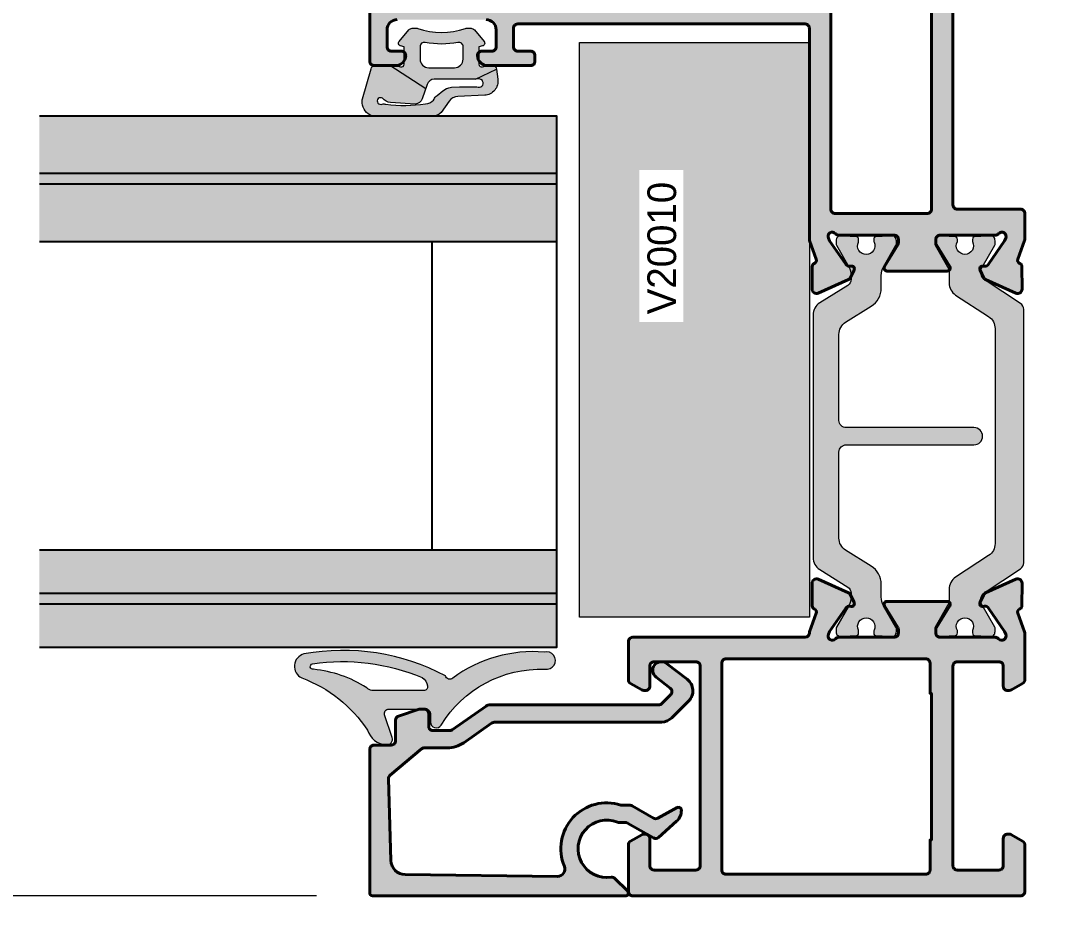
# Model space of a CAD drawing. Header units: millimetres. Extents: x -576 to 4430, y -1196 to 2690.
# Drawn here: x 2396.7 to 2469.2, y -334.5 to -271.4 of the extents above; entities that cross this region are included whole.
import ezdxf

# ---------------------------------------------------------------- set-up
doc = ezdxf.new("R2010")
doc.units = ezdxf.units.MM
doc.header["$LTSCALE"] = 0.25
doc.header["$MEASUREMENT"] = 0
doc.layers.get('0').update_dxf_attribs({"lineweight": 5})
doc.layers.get('Defpoints').update_dxf_attribs({"lineweight": 5})
for name, color, linetype, lineweight in [('01_Aluminum', 4, 'Continuous', 40), ('01_Dimension', 251, 'Continuous', 9), ('01_Fill Glass', 254, 'Continuous', 0), ('01_Fill Plastic', 253, 'Continuous', 0), ('01_Fill Polyamide', 10, 'Continuous', 0), ('01_Glazing', 6, 'Continuous', 25), ('01_Plastic', 3, 'Continuous', 20), ('01_Polyamide', 201, 'Continuous', 20), ('01_Text', 40, 'Continuous', 25)]:
    doc.layers.add(name, color=color, linetype=linetype, lineweight=lineweight)
doc.layers.add('01_Fill 2°material', color=7, linetype='Continuous', lineweight=0, true_color=0xbfbfbf)
doc.layers.add('01_Fill Aluminum', color=7, linetype='Continuous', lineweight=0, true_color=0xdcdcdc)
doc.layers.add('VETRO', color=6, linetype='Continuous')
doc.styles.add('Aluk Text', font='GOTHIC.TTF')
doc.dimstyles.new('ALUK Manual 1-1', dxfattribs={"dimtxt": 2.5, "dimasz": 1, "dimexe": 2, "dimexo": 4, "dimgap": 1.5, "dimtad": 3, "dimdec": 1, "dimdsep": 46, "dimtxsty": 'Aluk Text', "dimblk": 'DOT', "dimcen": 0, "dimclrd": 256, "dimclre": 256, "dimclrt": 2, "dimaunit": 1, "dimadec": 0, "dimazin": 0, "dimtfac": 0.7, "dimtdec": 1, "dimtmove": 0, "dimatfit": 3, "dimldrblk": 'DOT', "dimfxl": 1, "dimtolj": 2, "dimlwd": -1, "dimlwe": -1, "dimarcsym": 0})

# ---------------------------------------------------------------- blocks, each defined once
blk = doc.blocks.new('U10000')
at = {"layer": '01_Fill Aluminum', "ltscale": 0.25}
h = blk.add_hatch(color=256, dxfattribs=at)
h.dxf.hatch_style = 1
h.paths.add_polyline_path([(96.499, 9.6, 0.585524), (96.195, 9.771), (94.677, 8.844, -0.137872), (94.52, 8.8), (94.299, 8.8, -0.414214), (93.999, 9.1), (93.999, 12.953, 0.213411), (93.899, 13.176, -0.85546), (94.221, 13.674), (94.404, 13.593), (96.033, 12.468, -0.267949), (96.161, 12.197), (96.152, 12.082, 0.57735), (96.437, 11.885), (96.944, 12.126, 0.177976), (97.089, 12.274), (98.04, 14.383, 0.544467), (97.763, 14.804), (96.184, 14.794, 0.303984), (95.968, 14.647, -0.402738), (95.67, 14.514), (94.369, 14.982, 0.086513), (94.267, 15), (79.599, 15, -0.414214), (79.299, 15.3), (79.299, 35.3, -0.414214), (79.599, 35.6), (80.899, 35.6, -0.414214), (81.199, 35.3), (81.199, 34.4, 0.414214), (81.499, 34.1), (81.899, 34.1, 0.414214), (82.199, 34.4), (82.199, 37.4, 0.414214), (81.499, 38.1, 0.414214), (81.199, 37.8), (81.199, 37.1, -0.414214), (80.899, 36.8), (79.699, 36.8, -0.414214), (78.999, 37.5), (78.999, 43.7, -0.414214), (79.699, 44.4), (80.899, 44.4, -0.414214), (81.199, 44.1), (81.199, 43.4, 0.414214), (81.499, 43.1, 0.414214), (82.199, 43.8), (82.199, 45.3, 0.414214), (81.899, 45.6), (77.999, 45.6, 0.414214), (77.699, 45.3), (77.699, 23.196, -0.391837), (77.422, 22.897), (77.122, 22.897, 0.391837), (76.199, 21.9), (76.199, 21.7, 0.414214), (76.499, 21.4), (77.399, 21.4, -0.414214), (77.699, 21.1), (77.699, 15.3, -0.414214), (77.399, 15), (70.232, 15, 0.086513), (70.131, 14.982), (68.829, 14.514, -0.392793), (68.534, 14.64), (68.528, 14.654, 0.294413), (68.315, 14.794), (66.736, 14.804, 0.548619), (66.461, 14.379), (67.41, 12.274, 0.177976), (67.555, 12.126), (68.062, 11.885, 0.717549), (68.351, 12.131, -0.329769), (68.466, 12.468), (70.095, 13.593), (70.278, 13.674, -0.855531), (70.6, 13.176, 0.213411), (70.5, 12.953), (70.5, 9.1, -0.414214), (70.2, 8.8), (69.979, 8.8, -0.137872), (69.822, 8.844), (68.304, 9.771, 0.585524), (68, 9.6), (68, 5.4, 0.585524), (68.304, 5.229), (69.822, 6.156, -0.137872), (69.979, 6.2), (70.2, 6.2, -0.414214), (70.5, 5.9), (70.5, 2.047, 0.213411), (70.6, 1.824, -0.85546), (70.278, 1.326), (70.095, 1.407), (68.466, 2.532, -0.267949), (68.338, 2.803), (68.347, 2.918, 0.57735), (68.062, 3.115), (67.555, 2.874, 0.177976), (67.41, 2.726), (66.46, 0.617, 0.544467), (66.736, 0.196), (68.315, 0.206, 0.303984), (68.531, 0.353, -0.402738), (68.829, 0.486), (70.131, 0.018, 0.086513), (70.232, 0), (72, 0, 0.414214), (72.3, 0.3), (72.3, 4.7, -0.414214), (72.6, 5), (91.899, 5, -0.414214), (92.199, 4.7), (92.199, 0.3, 0.414214), (92.499, 0), (94.267, 0, 0.086513), (94.369, 0.018), (95.67, 0.486, -0.392793), (95.965, 0.36), (95.971, 0.346, 0.294413), (96.184, 0.206), (97.763, 0.196, 0.548619), (98.038, 0.621), (97.089, 2.726, 0.177976), (96.944, 2.874), (96.437, 3.115, 0.717549), (96.148, 2.869, -0.329769), (96.033, 2.532), (94.404, 1.407), (94.221, 1.326, -0.855531), (93.899, 1.824, 0.213411), (93.999, 2.047), (93.999, 5.9, -0.414214), (94.299, 6.2), (94.52, 6.2, -0.137872), (94.677, 6.156), (96.195, 5.229, 0.585524), (96.499, 5.4)])
h.paths.add_polyline_path([(72, 13.2, -0.414214), (72.3, 13.5), (92.199, 13.5, -0.414214), (92.499, 13.2), (92.499, 6.8, -0.414214), (92.199, 6.5), (72.3, 6.5, -0.414214), (72, 6.8)], flags=16)
h = blk.add_hatch(color=256, dxfattribs=at)
h.dxf.hatch_style = 1
h.paths.add_polyline_path([(140, 27.3, 0.414214), (139.7, 27.6), (136.45, 27.6, 0.267949), (136.191, 27.45), (135.74, 26.67, 0.131652), (135.7, 26.52, 0.569051), (136, 26.1), (137.9, 26.1, -0.414214), (138.2, 25.8), (138.2, 22.9, -0.414214), (137.9, 22.6), (124, 22.6, -0.414214), (123.7, 22.9), (123.7, 25.8, -0.414214), (124, 26.1), (125.4, 26.1, 0.414214), (125.7, 26.4, 0.240277), (125.66, 26.67), (125.209, 27.45, 0.267949), (124.949, 27.6), (122.3, 27.6, 0.414214), (122, 27.3), (122, 15.299, -0.398616), (121.716, 15, 0.073042), (121.63, 14.982), (120.329, 14.514, -0.392793), (120.034, 14.64), (120.028, 14.654, 0.294413), (119.815, 14.794), (118.236, 14.804, 0.548619), (117.961, 14.379), (118.91, 12.274, 0.177976), (119.055, 12.126), (119.562, 11.885, 0.717549), (119.851, 12.131, -0.329769), (119.966, 12.468), (121.595, 13.593), (121.778, 13.674, -0.855531), (122.1, 13.176, 0.213411), (122, 12.953), (122, 9.1, -0.414214), (121.7, 8.8), (121.479, 8.8, -0.137872), (121.322, 8.844), (119.804, 9.771, 0.585524), (119.5, 9.6), (119.5, 5.4, 0.585524), (119.804, 5.229), (121.322, 6.156, -0.137872), (121.479, 6.2), (121.7, 6.2, -0.414214), (122, 5.9), (122, 2.047, 0.213411), (122.1, 1.824, -0.85546), (121.778, 1.326), (121.595, 1.407), (119.966, 2.532, -0.267949), (119.838, 2.803), (119.847, 2.918, 0.57735), (119.562, 3.115), (119.055, 2.874, 0.177976), (118.91, 2.726), (117.959, 0.617, 0.544467), (118.236, 0.196), (119.815, 0.206, 0.303984), (120.031, 0.353, -0.402738), (120.329, 0.486), (121.63, 0.018, 0.086513), (121.732, 0), (124.949, 0, 0.26795), (125.209, 0.15), (125.66, 0.93, 0.131652), (125.7, 1.08, 0.569051), (125.4, 1.5), (124, 1.5, -0.414214), (123.7, 1.8), (123.7, 4.7, -0.414214), (124, 5), (137.9, 5, -0.414214), (138.2, 4.7), (138.2, 1.8, -0.414214), (137.9, 1.5), (136, 1.5, 0.414214), (135.7, 1.2, 0.240277), (135.74, 0.93), (136.191, 0.15, 0.267949), (136.45, 0), (139.7, 0, 0.414214), (140, 0.3)])
h.paths.add_polyline_path([(123.501, 6.9), (123.501, 20.8, -0.414214), (123.801, 21.1), (138.201, 21.1, -0.414214), (138.501, 20.8), (138.501, 6.9, -0.414214), (138.201, 6.6), (136.101, 6.6), (136.101, 6.5), (125.901, 6.5), (125.901, 6.6), (123.801, 6.6, -0.414214)], flags=16)
at = {"layer": '01_Fill Polyamide', "ltscale": 0.25}
h = blk.add_hatch(color=256, dxfattribs=at)
h.dxf.hatch_style = 1
h.paths.add_polyline_path([(121.503, 11.586, 0.109552), (121.588, 11.567), (121.7, 11.567, 0.414214), (121.9, 11.767), (121.9, 12.142, 0.267949), (122, 12.315), (122, 12.742, 0.414214), (121.6, 13.142), (121.393, 13.142, 0.131571), (121.293, 13.115), (119.798, 12.253, -0.131571), (119.198, 12.092), (118.927, 12.092, -0.258618), (118.503, 12.327), (117.287, 14.272, 0.258618), (116.439, 14.742), (99.56, 14.742, 0.258618), (98.712, 14.272), (97.496, 12.327, -0.258618), (97.072, 12.092), (96.801, 12.092, -0.131571), (96.201, 12.253), (94.706, 13.115, 0.131571), (94.606, 13.142), (94.4, 13.142, 0.414214), (94, 12.742), (94, 12.315, 0.267949), (94.1, 12.142), (94.1, 11.767, 0.414214), (94.3, 11.567), (94.411, 11.567, 0.109552), (94.496, 11.586, -0.548663), (95.35, 11.042, -0.548663), (94.496, 10.498, 0.109552), (94.411, 10.517), (94.3, 10.517, 0.414214), (94.1, 10.317), (94.1, 9.942, 0.267949), (94, 9.769), (94, 9.342, 0.414214), (94.4, 8.942), (94.606, 8.942, 0.131571), (94.706, 8.969), (96.201, 9.832, -0.131571), (96.801, 9.992), (97.682, 9.992, 0.258618), (98.954, 10.697), (100.063, 12.472, -0.258618), (100.911, 12.942), (106.9, 12.942, -0.414214), (107.4, 12.442), (107.4, 3.542, 1), (108.6, 3.542), (108.6, 12.442, -0.414214), (109.1, 12.942), (115.088, 12.942, -0.258618), (115.936, 12.472), (117.045, 10.697, 0.258618), (118.317, 9.992), (119.198, 9.992, -0.131571), (119.798, 9.832), (121.293, 8.969, 0.131571), (121.393, 8.942), (121.6, 8.942, 0.414214), (122, 9.342), (122, 9.769, 0.267949), (121.9, 9.942), (121.9, 10.317, 0.414214), (121.7, 10.517), (121.588, 10.517, 0.109552), (121.503, 10.498, -0.548663), (120.65, 11.042, -0.548663)])
h.paths.add_polyline_path([(121.534, 4.693), (121.694, 4.693, 0.414214), (121.894, 4.893), (121.894, 5.268), (121.994, 5.268), (121.994, 5.868, 0.414214), (121.594, 6.268), (121.385, 6.268, 0.137888), (121.281, 6.239), (119.788, 5.376, -0.131829), (119.387, 5.268), (118.654, 5.268, 0.252853), (117.818, 4.816), (116.313, 2.52, -0.252853), (115.477, 2.068), (100.511, 2.068, -0.252853), (99.674, 2.52), (98.169, 4.816, 0.252853), (97.333, 5.268), (96.6, 5.268, -0.131829), (96.2, 5.376), (94.699, 6.244, 0.125779), (94.603, 6.268), (94.394, 6.268, 0.414214), (93.994, 5.868), (93.994, 5.268), (94.094, 5.268), (94.094, 4.893, 0.414214), (94.294, 4.693), (94.453, 4.693, -0.571287), (95.344, 4.168, -0.571287), (94.453, 3.643), (94.294, 3.643, 0.414214), (94.094, 3.443), (94.094, 3.068), (93.994, 3.068), (93.994, 2.468, 0.414214), (94.394, 2.068), (94.603, 2.068, 0.137888), (94.707, 2.097), (96.23, 2.978, -0.397189), (97.125, 2.767), (98.756, 0.293, 0.252157), (99.173, 0.068), (116.814, 0.068, 0.252157), (117.232, 0.293), (118.862, 2.767, -0.397189), (119.758, 2.978), (121.289, 2.093, 0.125779), (121.385, 2.068), (121.594, 2.068, 0.414214), (121.994, 2.468), (121.994, 3.068), (121.894, 3.068), (121.894, 3.443, 0.414214), (121.694, 3.643), (121.534, 3.643, -0.571287), (120.644, 4.168, -0.571287)])
at = {"layer": '01_Aluminum'}
for points in [[(77.999, 45.6), (81.899, 45.6, -0.414214), (82.199, 45.3), (82.199, 43.8, -0.414214), (81.499, 43.1, -0.414214), (81.199, 43.4), (81.199, 44.1, 0.414214), (80.899, 44.4), (79.699, 44.4, 0.414214), (78.999, 43.7)], [(78.999, 37.5, 0.414214), (79.699, 36.8), (80.899, 36.8, 0.414214), (81.199, 37.1), (81.199, 37.8, -0.414214), (81.499, 38.1, -0.414214), (82.199, 37.4), (82.199, 34.4, -0.414214), (81.899, 34.1), (81.499, 34.1, -0.414214), (81.199, 34.4), (81.199, 35.3, 0.414214), (80.899, 35.6), (79.599, 35.6, 0.414214), (79.299, 35.3), (79.299, 15.3, 0.414214), (79.599, 15), (94.267, 15, -0.086513), (94.369, 14.982), (95.67, 14.514, 0.392793), (95.965, 14.64), (95.971, 14.654, -0.294413), (96.184, 14.794), (97.763, 14.804, -0.548619), (98.038, 14.379), (97.089, 12.274, -0.177976), (96.944, 12.126), (96.437, 11.885, -0.57735), (96.152, 12.082), (96.161, 12.197, 0.267949), (96.033, 12.468), (94.404, 13.593), (94.221, 13.674, 0.85546), (93.899, 13.176, -0.213411), (93.999, 12.953), (93.999, 9.1, 0.414214), (94.299, 8.8), (94.52, 8.8, 0.137872), (94.677, 8.844), (96.195, 9.771, -0.585524), (96.499, 9.6), (96.499, 5.4, -0.585524), (96.195, 5.229), (94.677, 6.156, 0.137872), (94.52, 6.2), (94.299, 6.2, 0.414214), (93.999, 5.9), (93.999, 2.047, -0.213411), (93.899, 1.824, 0.85546), (94.221, 1.326), (94.404, 1.407), (96.033, 2.532, 0.267949), (96.161, 2.803), (96.152, 2.918, -0.57735), (96.437, 3.115), (96.944, 2.874, -0.177976), (97.089, 2.726), (98.038, 0.621, -0.548619), (97.763, 0.196), (96.184, 0.206, -0.294413), (95.971, 0.346), (95.965, 0.36, 0.392793), (95.67, 0.486), (94.369, 0.018, -0.086513), (94.267, 0), (92.499, 0, -0.414214), (92.199, 0.3), (92.199, 4.7, 0.414214), (91.899, 5), (72.6, 5, 0.414214)]]:
    blk.add_lwpolyline(points, format="xyb", dxfattribs=at)
for points in [[(121.322, 8.844, 0.137872), (121.479, 8.8), (121.7, 8.8, 0.414214), (122, 9.1), (122, 12.953, -0.213411), (122.1, 13.176, 0.85546), (121.778, 13.674), (121.595, 13.593), (119.966, 12.468, 0.267949), (119.838, 12.197), (119.847, 12.082, -0.57735), (119.562, 11.885), (119.055, 12.126, -0.177976), (118.91, 12.274), (117.961, 14.379, -0.548619), (118.236, 14.804), (119.815, 14.794, -0.294413), (120.028, 14.654), (120.034, 14.64, 0.392793), (120.329, 14.514), (121.63, 14.982, -0.073042), (121.716, 15, 0.398616), (122, 15.299), (122, 27.3, -0.414214), (122.3, 27.6), (124.949, 27.6, -0.267949), (125.209, 27.45), (125.66, 26.67, -0.131652), (125.7, 26.52), (125.7, 26.4, -0.414214), (125.4, 26.1), (124, 26.1, 0.414214), (123.7, 25.8), (123.7, 22.9, 0.414214), (124, 22.6), (137.9, 22.6, 0.414214), (138.2, 22.9), (138.2, 25.8, 0.414214), (137.9, 26.1), (136, 26.1, -0.414214), (135.7, 26.4), (135.7, 26.52, -0.131652), (135.74, 26.67), (136.191, 27.45, -0.267949), (136.45, 27.6), (139.7, 27.6, -0.414214), (140, 27.3), (140, 0.3, -0.414214), (139.7, 0), (136.45, 0, -0.267949), (136.191, 0.15), (135.74, 0.93, -0.131652), (135.7, 1.08), (135.7, 1.2, -0.414214), (136, 1.5), (137.9, 1.5, 0.414214), (138.2, 1.8), (138.2, 4.7, 0.414214), (137.9, 5), (124, 5, 0.414214), (123.7, 4.7), (123.7, 1.8, 0.414214), (124, 1.5), (125.4, 1.5, -0.414214), (125.7, 1.2), (125.7, 1.08, -0.131652), (125.66, 0.93), (125.209, 0.15, -0.267949), (124.949, 0), (121.732, 0, -0.086513), (121.63, 0.018), (120.329, 0.486, 0.392793), (120.034, 0.36), (120.028, 0.346, -0.294413), (119.815, 0.206), (118.236, 0.196, -0.548619), (117.961, 0.621), (118.91, 2.726, -0.177976), (119.055, 2.874), (119.562, 3.115, -0.57735), (119.847, 2.918), (119.838, 2.803, 0.267949), (119.966, 2.532), (121.595, 1.407), (121.778, 1.326, 0.85546), (122.1, 1.824, -0.213411), (122, 2.047), (122, 5.9, 0.414214), (121.7, 6.2), (121.479, 6.2, 0.137872), (121.322, 6.156), (119.804, 5.229, -0.585524), (119.5, 5.4), (119.5, 9.6, -0.585524), (119.804, 9.771)], [(138.501, 20.8), (138.501, 6.9, -0.414214), (138.201, 6.6), (136.101, 6.6), (136.101, 6.5), (125.901, 6.5), (125.901, 6.6), (123.801, 6.6, -0.414214), (123.501, 6.9), (123.501, 20.8, -0.414214), (123.801, 21.1), (138.201, 21.1, -0.414214)], [(72.3, 6.5, -0.414214), (72, 6.8), (72, 13.2, -0.414214), (72.3, 13.5), (92.199, 13.5, -0.414214), (92.499, 13.2), (92.499, 6.8, -0.414214), (92.199, 6.5)]]:
    blk.add_lwpolyline(points, format="xyb", close=True, dxfattribs=at)
at = {"layer": '01_Polyamide'}
for points in [[(118.503, 12.327, 0.258618), (118.927, 12.092), (119.198, 12.092, 0.131571), (119.798, 12.253), (121.293, 13.115, -0.131571), (121.393, 13.142), (121.6, 13.142, -0.414214), (122, 12.742), (122, 12.315, -0.267949), (121.9, 12.142), (121.9, 11.767, -0.414214), (121.7, 11.567), (121.588, 11.567, -0.109552), (121.503, 11.586, 0.548663), (120.65, 11.042, 0.548663), (121.503, 10.498, -0.109552), (121.588, 10.517), (121.7, 10.517, -0.414214), (121.9, 10.317), (121.9, 9.942, -0.267949), (122, 9.769), (122, 9.342, -0.414214), (121.6, 8.942), (121.393, 8.942, -0.131571), (121.293, 8.969), (119.798, 9.832, 0.131571), (119.198, 9.992), (118.317, 9.992, -0.258618), (117.045, 10.697), (115.936, 12.472, 0.258618), (115.088, 12.942), (109.1, 12.942, 0.414214), (108.6, 12.442), (108.6, 3.542, -1), (107.4, 3.542), (107.4, 12.442, 0.414214), (106.9, 12.942), (100.911, 12.942, 0.258618), (100.063, 12.472), (98.954, 10.697, -0.258618), (97.682, 9.992), (96.801, 9.992, 0.131571), (96.201, 9.832), (94.706, 8.969, -0.131571), (94.606, 8.942), (94.4, 8.942, -0.414214), (94, 9.342), (94, 9.769, -0.267949), (94.1, 9.942), (94.1, 10.317, -0.414214), (94.3, 10.517), (94.411, 10.517, -0.109552), (94.496, 10.498, 0.548663), (95.35, 11.042, 0.548663), (94.496, 11.586, -0.109552), (94.411, 11.567), (94.3, 11.567, -0.414214), (94.1, 11.767), (94.1, 12.142, -0.267949), (94, 12.315), (94, 12.742, -0.414214), (94.4, 13.142), (94.606, 13.142, -0.131571), (94.706, 13.115), (96.201, 12.253, 0.131571), (96.801, 12.092), (97.072, 12.092, 0.258618), (97.496, 12.327), (98.712, 14.272, -0.258618), (99.56, 14.742), (116.439, 14.742, -0.258618), (117.287, 14.272)], [(117.232, 0.293, -0.252157), (116.814, 0.068), (99.173, 0.068), (99.173, 0.068, -0.252157), (98.756, 0.293), (97.125, 2.767, 0.397189), (96.23, 2.978), (94.699, 2.093, -0.125779), (94.603, 2.068), (94.394, 2.068, -0.414214), (93.994, 2.468), (93.994, 3.068), (94.094, 3.068), (94.094, 3.443, -0.414214), (94.294, 3.643), (94.453, 3.643, 0.571287), (95.344, 4.168, 0.571287), (94.453, 4.693), (94.294, 4.693, -0.414214), (94.094, 4.893), (94.094, 5.268), (93.994, 5.268), (93.994, 5.868, -0.414214), (94.394, 6.268), (94.603, 6.268, -0.125779), (94.699, 6.244), (96.2, 5.376, 0.131829), (96.6, 5.268), (97.333, 5.268, -0.252853), (98.169, 4.816), (99.674, 2.52, 0.252853), (100.511, 2.068), (100.511, 2.068), (115.477, 2.068), (115.477, 2.068, 0.252853), (116.313, 2.52), (117.818, 4.816, -0.252853), (118.654, 5.268), (119.387, 5.268, 0.131829), (119.788, 5.376), (121.289, 6.244, -0.125779), (121.385, 6.268), (121.594, 6.268, -0.414214), (121.994, 5.868), (121.994, 5.268), (121.894, 5.268), (121.894, 4.893, -0.414214), (121.694, 4.693), (121.534, 4.693, 0.571287), (120.644, 4.168, 0.571287), (121.534, 3.643), (121.694, 3.643, -0.414214), (121.894, 3.443), (121.894, 3.068), (121.994, 3.068), (121.994, 2.468, -0.414214), (121.594, 2.068), (121.385, 2.068, -0.125779), (121.289, 2.093), (119.758, 2.978, 0.397189), (118.862, 2.767)]]:
    blk.add_lwpolyline(points, format="xyb", close=True, dxfattribs=at)
blk = doc.blocks.new('_Dot')
at = {"color": 0, "linetype": 'ByBlock', "lineweight": -2}
blk.add_line((-0.5, 0), (-1, 0), dxfattribs=at)
at = {"color": 0, "linetype": 'ByBlock', "const_width": 0.5}
blk.add_lwpolyline([(-0.25, 0, 1), (0.25, 0, 1)], format="xyb", close=True, dxfattribs=at)
blk = doc.blocks.new('*D225')
at = {"layer": '01_Dimension', "ltscale": 0.25, "transparency": 16777216}
for p, q in [((2470.305, -192.347), (2484.233, -192.347)), ((2482.233, -331.347), (2482.233, -193.347)), ((2470.305, -332.347), (2484.233, -332.347))]:
    blk.add_line(p, q, dxfattribs=at)
at = {"layer": 'Defpoints', "color": 0, "ltscale": 0.25, "transparency": 16777216}
for p in [(2466.305, -192.347), (2482.233, -192.347), (2466.305, -332.347)]:
    blk.add_point(p, dxfattribs=at)
at = {"layer": '01_Dimension', "ltscale": 0.25, "transparency": 16777216}
for p, rotation in [((2482.233, -192.347), 90), ((2482.233, -332.347), 270)]:
    blk.add_blockref('_Dot', p, dxfattribs=dict(at, rotation=rotation))
at = {"layer": '01_Dimension', "color": 2, "ltscale": 0.25, "transparency": 16777216, "insert": (2479.42, -262.347), "char_height": 2.5, "attachment_point": 5, "rotation": 90, "style": 'Aluk Text'}
blk.add_mtext('\\A2;140', dxfattribs=at)
blk = doc.blocks.new('*D112')
at = {"layer": '01_Dimension', "ltscale": 0.25, "transparency": 16777216}
for p, q in [((2439.005, -336.047), (2439.005, -351.88)), ((2466.605, -336.047), (2466.605, -351.88)), ((2465.605, -349.88), (2440.005, -349.88))]:
    blk.add_line(p, q, dxfattribs=at)
at = {"layer": 'Defpoints', "color": 0, "ltscale": 0.25, "transparency": 16777216}
for p in [(2439.005, -332.047), (2466.605, -332.047), (2439.005, -349.88)]:
    blk.add_point(p, dxfattribs=at)
at = {"layer": '01_Dimension', "ltscale": 0.25, "transparency": 16777216, "rotation": 180}
blk.add_blockref('_Dot', (2439.005, -349.88), dxfattribs=at)
at = {"layer": '01_Dimension', "ltscale": 0.25, "transparency": 16777216}
blk.add_blockref('_Dot', (2466.605, -349.88), dxfattribs=at)
at = {"layer": '01_Dimension', "color": 2, "ltscale": 0.25, "transparency": 16777216, "insert": (2452.805, -347.067), "char_height": 2.5, "attachment_point": 5, "style": 'Aluk Text'}
blk.add_mtext('\\A2;27.5', dxfattribs=at)
blk = doc.blocks.new('*D113')
at = {"layer": '01_Dimension', "ltscale": 0.25, "transparency": 16777216}
for p, q in [((2421.005, -336.047), (2421.005, -351.88)), ((2439.005, -336.047), (2439.005, -351.88)), ((2438.005, -349.88), (2422.005, -349.88))]:
    blk.add_line(p, q, dxfattribs=at)
at = {"layer": 'Defpoints', "color": 0, "ltscale": 0.25, "transparency": 16777216}
for p in [(2421.005, -332.047), (2439.005, -332.047), (2421.005, -349.88)]:
    blk.add_point(p, dxfattribs=at)
at = {"layer": '01_Dimension', "ltscale": 0.25, "transparency": 16777216, "rotation": 180}
blk.add_blockref('_Dot', (2421.005, -349.88), dxfattribs=at)
at = {"layer": '01_Dimension', "ltscale": 0.25, "transparency": 16777216}
blk.add_blockref('_Dot', (2439.005, -349.88), dxfattribs=at)
at = {"layer": '01_Dimension', "color": 2, "ltscale": 0.25, "transparency": 16777216, "insert": (2430.005, -347.067), "char_height": 2.5, "attachment_point": 5, "style": 'Aluk Text'}
blk.add_mtext('\\A2;18', dxfattribs=at)
blk = doc.blocks.new('*D114')
at = {"layer": '01_Dimension', "ltscale": 0.25, "transparency": 16777216}
for p, q in [((2421.005, -336.047), (2421.005, -362.851)), ((2466.605, -336.047), (2466.605, -362.851)), ((2465.605, -360.851), (2422.005, -360.851))]:
    blk.add_line(p, q, dxfattribs=at)
at = {"layer": 'Defpoints', "color": 0, "ltscale": 0.25, "transparency": 16777216}
for p in [(2421.005, -332.047), (2466.605, -332.047), (2421.005, -360.851)]:
    blk.add_point(p, dxfattribs=at)
at = {"layer": '01_Dimension', "ltscale": 0.25, "transparency": 16777216, "rotation": 180}
blk.add_blockref('_Dot', (2421.005, -360.851), dxfattribs=at)
at = {"layer": '01_Dimension', "ltscale": 0.25, "transparency": 16777216}
blk.add_blockref('_Dot', (2466.605, -360.851), dxfattribs=at)
at = {"layer": '01_Dimension', "color": 2, "ltscale": 0.25, "transparency": 16777216, "insert": (2443.805, -358.038), "char_height": 2.5, "attachment_point": 5, "style": 'Aluk Text'}
blk.add_mtext('\\A2;45.5', dxfattribs=at)
blk = doc.blocks.new('N10822')
at = {"layer": '01_Fill Aluminum', "ltscale": 0.25}
h = blk.add_hatch(color=256, dxfattribs=at)
h.dxf.hatch_style = 1
h.paths.add_polyline_path([(18.3, 0.1, 0.414214), (18.1, 0.3), (0.5, 0.3, 0.668179), (0.359, -0.041), (1.233, -0.915, 0.239713), (1.491, -1, -1.314619), (1.051, -4.829, 0.096472), (0.938, -4.807), (0.5, -4.807, -0.131652), (0.35, -4.767), (-1.448, -3.729, 0.32492), (-1.799, -3.766), (-3.063, -4.904, 0.221443), (-3.394, -5.681, 0.543658), (-3.099, -5.842), (-1.746, -5.108, -0.260828), (-1.453, -5.112), (0.028, -5.967, 0.131652), (0.178, -6.007), (0.73, -6.007, -0.077954), (0.822, -6.022, 0.639471), (4.756, -1.748, -0.535663), (5.219, -1.056), (15.84, -1.188, -0.402203), (16.828, -2.159), (16.991, -7.851, -0.237824), (16.884, -8.099), (14.689, -9.93, -0.175595), (14.497, -10), (12.903, -10, 0.153915), (11.756, -10.362), (9.831, -11.71, -0.153915), (9.544, -11.8), (-2.021, -11.8, 0.198912), (-2.728, -12.093), (-3.901, -13.266, 0.457988), (-3.79, -14.776), (-2.358, -15.876, 1), (-1.627, -14.924), (-2.62, -14.161, -0.452966), (-2.649, -13.711), (-2.026, -13.088, -0.198912), (-1.814, -13), (9.922, -13, 0.153915), (10.209, -12.91), (12.573, -11.254, -0.153915), (12.745, -11.2), (13.9, -11.2, -0.414214), (14.2, -11.5), (14.2, -12.4, 0.414214), (14.5, -12.7), (14.768, -12.7, 0.078702), (14.861, -12.685), (16.293, -12.22, 0.32492), (16.5, -11.935), (16.5, -10.5, -0.414214), (16.8, -10.2), (18, -10.2, 0.414214), (18.3, -9.9)])
at = {"layer": '01_Aluminum'}
blk.add_lwpolyline([(0.822, -6.022, 0.077954), (0.73, -6.007), (0.178, -6.007, -0.131652), (0.028, -5.967), (-1.453, -5.112, 0.260828), (-1.746, -5.108), (-3.099, -5.842, -0.568509), (-3.394, -5.666), (-3.394, -5.647, -0.212557), (-3.063, -4.904), (-1.799, -3.766, -0.32492), (-1.448, -3.729), (0.35, -4.767, 0.131652), (0.5, -4.807), (0.938, -4.807, -0.096472), (1.051, -4.829, 1.314619), (1.491, -1, -0.239713), (1.233, -0.915), (0.359, -0.041, -0.668179), (0.5, 0.3), (18.1, 0.3, -0.414214), (18.3, 0.1), (18.3, -9.9, -0.414216), (18, -10.2), (16.8, -10.2, 0.414214), (16.5, -10.5), (16.5, -11.935, -0.32492), (16.293, -12.22), (14.861, -12.685, -0.078702), (14.768, -12.7), (14.5, -12.7, -0.414214), (14.2, -12.4), (14.2, -11.5, 0.414214), (13.9, -11.2), (12.745, -11.2, 0.153915), (12.573, -11.254), (10.209, -12.91, -0.153915), (9.922, -13), (-1.814, -13, 0.198912), (-2.026, -13.088), (-2.649, -13.711, 0.452966), (-2.62, -14.161), (-1.627, -14.924, -1), (-2.358, -15.876), (-3.79, -14.776, -0.457988), (-3.901, -13.266), (-2.728, -12.093, -0.198912), (-2.021, -11.8), (9.544, -11.8, 0.153915), (9.831, -11.71), (11.756, -10.362, -0.153915), (12.903, -10), (14.497, -10, 0.175595), (14.689, -9.93), (16.884, -8.099, 0.237824), (16.991, -7.851), (16.828, -2.159, 0.402203), (15.84, -1.188), (5.229, -1.056, 0.542071), (4.756, -1.748, -0.639471)], format="xyb", close=True, dxfattribs=at)
blk = doc.blocks.new('V20010')
at = {"layer": '01_Fill Plastic'}
h = blk.add_hatch(color=256, dxfattribs=at)
h.paths.add_polyline_path([(40, 16), (0, 16), (0, 0), (40, 0)])
h.paths.add_polyline_path([(19.449, 11.834), (19.449, 8.762), (8.87, 8.762), (8.87, 11.834)], flags=16)
at = {"layer": '01_Plastic'}
blk.add_lwpolyline([(0, 0), (40, 0), (40, 16), (0, 16)], close=True, dxfattribs=at)
blk = doc.blocks.new('809120')
at = {"layer": '01_Fill Plastic', "ltscale": 0.25}
h = blk.add_hatch(color=256, dxfattribs=at)
h.dxf.hatch_style = 1
h.paths.add_polyline_path([(-9.324, -2.776, 1.248095), (-9.271, -3.972, 0.180641), (-2.909, -2.157, -0.571388), (-2.394, -2.315, 0.168668), (7.454, -3.839, 0.698506), (7.615, -2.17, -0.159099), (3.034, 1.466, 0.302817), (1.726, 2.495, 0.536771), (1.315, 1.97), (1.839, 0.395, -0.511773), (1.555, 0), (-1.045, 0, -0.414214), (-1.345, 0.3), (-1.345, 0.9, 0.752498), (-2.098, 1.109, -0.27203)])
h.paths.add_polyline_path([(-0.882, -1.302), (2.72, -1.302, -0.138334), (3.089, -1.486, 0.117417), (6.794, -2.774, -0.964685), (6.866, -3.152, -0.136865), (-0.767, -2.197, -0.234974), (-1.149, -1.61, -0.505344)], flags=16)
at = {"layer": '01_Plastic'}
for points in [[(-1.345, 0.9, 0.752498), (-2.098, 1.109, -0.27203), (-9.324, -2.776, 1.248095), (-9.271, -3.972, 0.180641), (-2.909, -2.157, -0.571388), (-2.394, -2.315, 0.168668), (7.454, -3.839, 0.698506), (7.615, -2.17, -0.159099), (3.034, 1.466, 0.302817), (1.726, 2.495, 0.536771), (1.315, 1.97), (1.839, 0.395, -0.511773), (1.555, 0), (-1.045, 0, -0.414214), (-1.345, 0.3)], [(6.866, -3.152, -0.136865), (-0.767, -2.197, -0.234974), (-1.149, -1.61, -0.505344), (-0.882, -1.302), (2.72, -1.302, -0.138334), (3.089, -1.486, 0.117417), (6.794, -2.774, -0.964685)]]:
    blk.add_lwpolyline(points, format="xyb", close=True, dxfattribs=at)
blk = doc.blocks.new('*D226')
at = {"layer": '01_Dimension', "ltscale": 0.25, "transparency": 16777216}
for p, q in [((2417.305, -270.046), (2384.648, -270.046)), ((2386.648, -271.046), (2386.648, -331.346)), ((2417.305, -332.346), (2384.648, -332.346))]:
    blk.add_line(p, q, dxfattribs=at)
at = {"layer": 'Defpoints', "color": 0, "ltscale": 0.25, "transparency": 16777216}
for p in [(2421.305, -270.046), (2386.648, -332.346), (2421.305, -332.346)]:
    blk.add_point(p, dxfattribs=at)
at = {"layer": '01_Dimension', "ltscale": 0.25, "transparency": 16777216}
for p, rotation in [((2386.648, -270.046), 90), ((2386.648, -332.346), 270)]:
    blk.add_blockref('_Dot', p, dxfattribs=dict(at, rotation=rotation))
at = {"layer": '01_Dimension', "color": 2, "ltscale": 0.25, "transparency": 16777216, "insert": (2383.836, -301.196), "char_height": 2.5, "attachment_point": 5, "rotation": 90, "style": 'Aluk Text'}
blk.add_mtext('\\A2;62', dxfattribs=at)

msp = doc.modelspace()

# ---------------------------------------------------------------- hatches: boundary and pattern name
at = {"layer": '01_Fill 2°material', "ltscale": 0.25}
h = msp.add_hatch(color=256, dxfattribs=at)
h.dxf.hatch_style = 1
h.paths.add_polyline_path([(2422.405, -274.546), (2421.385, -274.546, 0.339454), (2421.095, -274.768), (2420.502, -276.865, 0.148249), (2420.477, -277.154, 0.275164), (2421.14, -278.046), (2425.358, -278.046, 0.212677), (2425.965, -277.809), (2426.528, -277.027, -0.229998), (2427.143, -276.694), (2429.005, -276.614, 0.428184), (2429.923, -275.495), (2429.836, -274.793), (2428.37, -275.496, -0.292004), (2428.845, -275.592, 0.217211), (2428.86, -275.621, -0.778169), (2428.452, -276.013), (2427.241, -276.019), (2426.684, -276.058, 0.054768), (2426.355, -276.141), (2426.082, -276.312), (2425.687, -276.627, 0.161076), (2425.48, -276.88), (2425.436, -276.945, -0.225916), (2424.887, -277.209, -0.066166), (2422.122, -277.241, 0.129571), (2421.868, -277.22, -1.804841), (2421.9, -276.824, 0.218416), (2422.46, -277.113), (2424.173, -277.219, 0.339454), (2424.656, -276.849), (2424.9, -276.164)])
at = {"layer": '01_Fill Glass', "ltscale": 0.25}
h = msp.add_hatch(color=256, dxfattribs=at)
h.dxf.hatch_style = 1
h.paths.add_polyline_path([(2398.005, -308.286), (2398.005, -315.046), (2434.005, -315.046), (2434.005, -308.286)])
h.paths.add_polyline_path([(2398.005, -278.046), (2398.005, -286.806), (2434.005, -286.806), (2434.005, -278.046)])
at = {"layer": '01_Fill Plastic', "ltscale": 0.25}
h = msp.add_hatch(color=256, dxfattribs=at)
h.dxf.hatch_style = 1
h.paths.add_polyline_path([(2427.763, -271.946, 0.08472), (2427.664, -271.963, -0.170664), (2424.347, -271.963, 0.08472), (2424.248, -271.946), (2423.956, -271.946, 0.221695), (2423.727, -272.053), (2423.052, -272.857, 0.548619), (2423.154, -273.178), (2423.405, -273.246), (2423.405, -274.446, -0.493042), (2423.154, -274.639), (2422.805, -274.546), (2422.405, -274.546), (2424.9, -276.164), (2425.006, -275.866, -0.339454), (2425.489, -275.496), (2428.37, -275.496), (2429.836, -274.793, 0.363522), (2429.541, -274.546), (2429.205, -274.546), (2428.857, -274.639, -0.493042), (2428.605, -274.446), (2428.605, -273.246), (2428.857, -273.178, 0.548619), (2428.959, -272.857), (2428.284, -272.053, 0.221695), (2428.055, -271.946)])
h.paths.add_polyline_path([(2426.905, -274.696), (2425.105, -274.696, -0.414214), (2424.505, -274.096), (2424.505, -273.227, -0.473474), (2424.865, -272.932, 0.099331), (2427.146, -272.932, -0.473474), (2427.505, -273.227), (2427.505, -274.096, -0.414214)], flags=16)

# ---------------------------------------------------------------- linework, layer by layer
at = {"layer": '01_Glazing', "ltscale": 0.25}
for p, q in [((2434.005, -282.046), (2398.005, -282.046)), ((2434.005, -282.806), (2398.005, -282.806)), ((2434.005, -286.806), (2398.005, -286.806)), ((2434.005, -308.286), (2398.005, -308.286)), ((2434.005, -311.286), (2398.005, -311.286)), ((2434.005, -312.046), (2398.005, -312.046))]:
    msp.add_line(p, q, dxfattribs=at)
at = {"layer": '01_Glazing'}
msp.add_line((2425.355, -308.286), (2425.355, -286.806), dxfattribs=at)
at = {"layer": '01_Plastic'}
for p, q in [((2424.91, -276.171), (2422.405, -274.546)), ((2428.37, -275.496), (2429.836, -274.793))]:
    msp.add_line(p, q, dxfattribs=at)
for points in [[(2427.763, -271.946), (2428.055, -271.946, -0.221695), (2428.284, -272.053), (2428.959, -272.857, -0.548619), (2428.857, -273.178), (2428.605, -273.246), (2428.605, -274.446, 0.493042), (2428.857, -274.639), (2429.205, -274.546), (2429.541, -274.546, -0.363522), (2429.836, -274.793), (2429.923, -275.495, -0.428184), (2429.005, -276.614), (2427.143, -276.694, 0.229998), (2426.528, -277.027), (2425.965, -277.809, -0.212677), (2425.358, -278.046), (2421.14, -278.046, -0.275164), (2420.477, -277.154, -0.148249), (2420.502, -276.865), (2421.095, -274.768, -0.339454), (2421.385, -274.546), (2422.805, -274.546), (2423.154, -274.639, 0.493042), (2423.405, -274.446), (2423.405, -273.246), (2423.154, -273.178, -0.548619), (2423.052, -272.857), (2423.727, -272.053, -0.221695), (2423.956, -271.946), (2424.248, -271.946, -0.08472), (2424.347, -271.963, 0.170664), (2427.664, -271.963, -0.08472)], [(2426.905, -274.696, 0.414214), (2427.505, -274.096), (2427.505, -273.227, 0.473474), (2427.146, -272.932, -0.099331), (2424.865, -272.932, 0.473474), (2424.505, -273.227), (2424.505, -274.096, 0.414214), (2425.105, -274.696)], [(2428.37, -275.496), (2425.489, -275.496, 0.339454), (2425.006, -275.866), (2424.656, -276.849, -0.339454), (2424.173, -277.219), (2422.437, -277.112, -0.210499), (2421.9, -276.824, 1.804841), (2421.868, -277.22, -0.129571), (2422.122, -277.241, 0.066166), (2424.887, -277.209, 0.225916), (2425.436, -276.945), (2425.48, -276.88, -0.161076), (2425.687, -276.627), (2426.082, -276.312), (2426.355, -276.141, -0.054768), (2426.684, -276.058), (2427.241, -276.019), (2428.452, -276.013, 0.778169), (2428.86, -275.621, -0.217211), (2428.845, -275.592, 0.292004)]]:
    msp.add_lwpolyline(points, format="xyb", close=True, dxfattribs=at)
at = {"layer": 'VETRO'}
msp.add_lwpolyline([(2398.005, -278.046), (2434.005, -278.046), (2434.005, -315.046), (2398.005, -315.046)], dxfattribs=at)

# ---------------------------------------------------------------- block references
at = {"layer": '01_Aluminum', "xscale": -1, "rotation": 90}
msp.add_blockref('U10000', (2466.605, -192.347), dxfattribs=at)
at = {"layer": '01_Aluminum', "rotation": 180}
msp.add_blockref('N10822', (2439.305, -332.046), dxfattribs=at)
at = {"layer": '01_Plastic', "rotation": 180}
msp.add_blockref('809120', (2423.879, -319.346), dxfattribs=at)
at = {"layer": '01_Text', "xscale": -1, "rotation": 90}
msp.add_blockref('V20010', (2451.605, -272.946), dxfattribs=at)

# ---------------------------------------------------------------- texts
at = {"layer": '01_Text', "style": 'Aluk Text'}
msp.add_text('V20010', height=2, rotation=90, dxfattribs=at).set_placement((2442.332, -291.86))

# ---------------------------------------------------------------- dimensions: what is measured, and where the dimension line sits
at = {"layer": '01_Dimension', "ltscale": 0.25}
dim = msp.add_linear_dim(base=(2482.233, -192.347), p1=(2466.305, -332.347), p2=(2466.305, -192.347), angle=90, dimstyle='ALUK Manual 1-1', dxfattribs=at)
dim.commit()
dim.dimension.update_dxf_attribs({"geometry": '*D225', "text_midpoint": (2482.233, -262.347), "dimtype": 160})
dim = msp.add_linear_dim(base=(2386.648, -332.346), p1=(2421.305, -270.046), p2=(2421.305, -332.346), angle=90, dimstyle='ALUK Manual 1-1', override={"dimdec": 0}, dxfattribs=at)
dim.commit()
dim.dimension.update_dxf_attribs({"geometry": '*D226', "text_midpoint": (2383.836, -301.196)})
dim = msp.add_linear_dim(base=(2421.005, -349.88), p1=(2439.005, -332.047), p2=(2421.005, -332.047), angle=180, dimstyle='ALUK Manual 1-1', dxfattribs=at)
dim.commit()
dim.dimension.update_dxf_attribs({"geometry": '*D113', "text_midpoint": (2430.005, -347.067)})
for base, p2, text, picture, middle in [((2421.005, -360.851), (2421.005, -332.047), '45.5', '*D114', (2443.805, -360.851)), ((2439.005, -349.88), (2439.005, -332.047), '27.5', '*D112', (2452.805, -349.88))]:
    dim = msp.add_linear_dim(base=base, p1=(2466.605, -332.047), p2=p2, angle=180, text=text, dimstyle='ALUK Manual 1-1', dxfattribs=at)
    dim.commit()
    dim.dimension.update_dxf_attribs({"geometry": picture, "text_midpoint": middle, "dimtype": 160})

doc.saveas('drawing.dxf')
